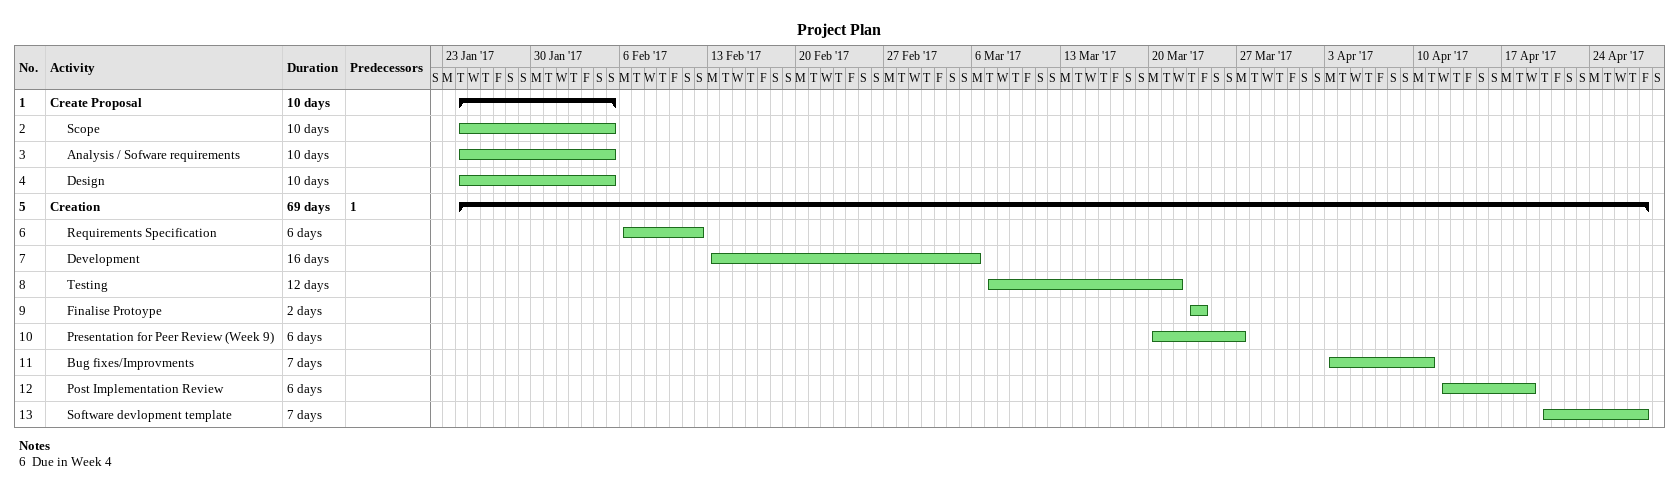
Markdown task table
Project Plan

| ID | Level | Task | Duration | Start | Finish | Predecessors |
|---|---|---|---|---|---|---|
| 1 | 1 | **Create Proposal** | 10d | 2017-01-24 | 2017-02-05 |  |
| 2 | 2 | Scope | 10d | 2017-01-24 | 2017-02-05 |  |
| 3 | 2 | Analysis / Sofware requirements | 10d | 2017-01-24 | 2017-02-05 |  |
| 4 | 2 | Design | 10d | 2017-01-24 | 2017-02-05 |  |
| 5 | 1 | **Creation** | 69d | 2017-01-24 | 2017-04-28 | 1 |
| 6 | 2 | Requirements Specification | 6d | 2017-02-06 | 2017-02-12 |  |
| 7 | 2 | Development | 16d | 2017-02-13 | 2017-03-06 |  |
| 8 | 2 | Testing | 12d | 2017-03-07 | 2017-03-22 |  |
| 9 | 2 | Finalise Protoype | 2d | 2017-03-23 | 2017-03-24 |  |
| 10 | 2 | Presentation for Peer Review (Week 9) | 6d | 2017-03-20 | 2017-03-27 |  |
| 11 | 2 | Bug fixes/Improvments | 7d | 2017-04-03 | 2017-04-11 |  |
| 12 | 2 | Post Implementation Review | 6d | 2017-04-12 | 2017-04-19 |  |
| 13 | 2 | Software devlopment template | 7d | 2017-04-20 | 2017-04-28 |  |

Notes
- 6: Due in Week 4
